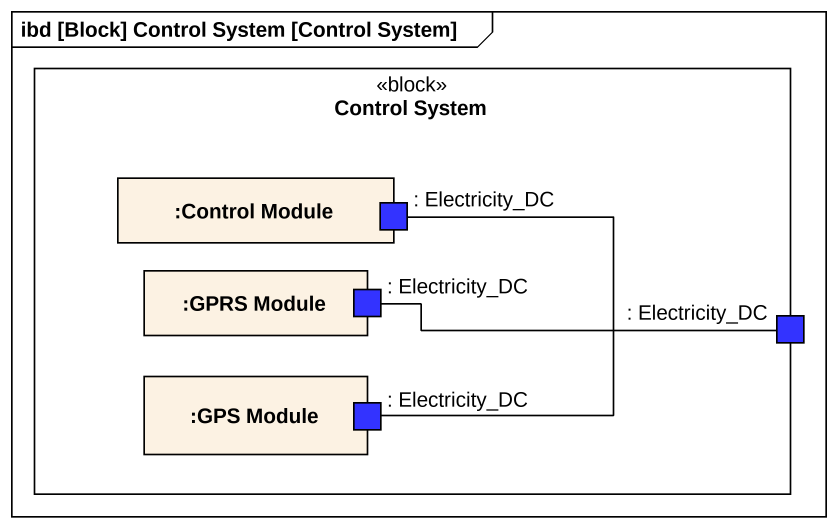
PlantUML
@startuml
mainframe ibd [Block] Control System [Control System]
rectangle "Control System" as Control_System <<block>> {
  rectangle ":Control Module" as Control_Module {
    port ": Electricity_DC" as Electricity_DC #3333FF
  }
  rectangle ":GPRS Module" as GPRS_Module {
    port ": Electricity_DC" as Electricity_DC_2 #3333FF
  }
  port ": Electricity_DC" as Electricity_DC_3 #3333FF
  rectangle ":GPS Module" as GPS_Module {
    port ": Electricity_DC" as Electricity_DC_4 #3333FF
  }
}
Electricity_DC -right- Electricity_DC_3
Electricity_DC_2 -right- Electricity_DC_3
Electricity_DC_4 -right- Electricity_DC_3
@enduml
